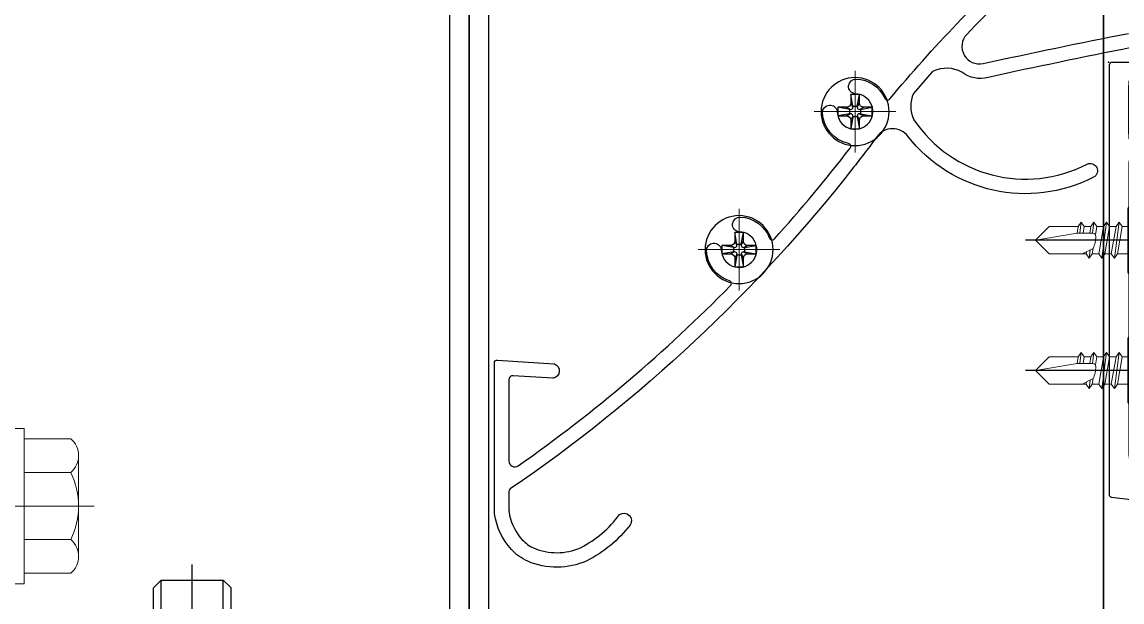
# Model space of a CAD drawing. Header units: millimetres. Extents: x 652937 to 1670132, y 1473552 to 2851037.
# Drawn here: x 720543.4 to 720656.6, y 1522696.2 to 1522756 of the extents above; entities that cross this region are included whole.
import ezdxf

# ---------------------------------------------------------------- set-up
doc = ezdxf.new("R2010")
doc.units = ezdxf.units.MM
doc.set_wipeout_variables(frame=1)
doc.linetypes.add('CENTER', pattern=[50.800000000000004, 31.75, -6.35, 6.35, -6.35])
doc.linetypes.add('HIDDEN', pattern=[0.375, 0.25, -0.125])
doc.layers.add('000 - STRUCTURE_STEEL_ACCESORIES_DEF_SUB', color=7, linetype='Continuous', plot=False)
doc.layers.add('010 - ASPG_EXTR_DEF_SUB', color=7, linetype='Continuous', plot=False)
for name, color, linetype in [('000 - STRUCTURE_STEEL_ACCESORIES_SUB_COLOR_3', 7, 'Continuous'), ('010 - ASPG_ACCESSORIES_HATCH_', 7, 'Continuous'), ('010 - ASPG_ACCESSORIES_MAIN_COLOR_1', 7, 'Continuous'), ('010 - ASPG_ACCESSORIES_SUB_COLOR_1', 7, 'Continuous'), ('010 - ASPG_EXTR_MAIN_COLOR_2', 7, 'Continuous'), ('010 - ASPG_FRAMING_MAIN_COLOR_2', 7, 'Continuous'), ('010 - ASPG_FRAMING_SUB_COLOR_2', 7, 'Continuous'), ('010 - ASPG_FRAMING_WIPEOUT_', 7, 'Continuous'), ('BOLT & SCREW', 7, 'Continuous'), ('Center Line', 7, 'CENTER'), ('tube-stopper', 7, 'Continuous')]:
    doc.layers.add(name, color=color, linetype=linetype)
for name, color, linetype, lineweight in [('12-GRID', 7, 'CENTER', 13), ('9-SCREW', 7, 'Continuous', 9), ('SCREW', 7, 'Continuous', 5)]:
    doc.layers.add(name, color=color, linetype=linetype, lineweight=lineweight)

# ---------------------------------------------------------------- blocks, each defined once
blk = doc.blocks.new('PZG35-9D5')
at = {"layer": 'Center Line', "color": 7}
blk.add_line((1.4210854715202e-14, 3.733653355866409), (1.4210854715202e-14, -10.53404386090006), dxfattribs=at)
at = {"layer": 'SCREW', "color": 7}
for p, q in [((-1.399999999999963, 2.842170943040401e-14), (-1.399999999999963, -1.090192378864657)), ((1.399999999999991, 0), (1.399999999999991, -0.5901923788647139)), ((-1.850000000000009, -1.399999999999977), (1.850000000000037, -0.8999999999999773)), ((-1.850000000000009, -1.399999999999977), (-1.399999999999963, -1.090192378864685)), ((-1.399999999999963, -1.090192378864685), (1.399999999999991, -0.5901923788646855)), ((1.850000000000037, -0.8999999999999773), (1.399999999999991, -0.5901923788646855)), ((1.850000000000037, -0.8999999999999773), (1.399999999999991, -1.209807621135297)), ((-1.850000000000009, -1.399999999999977), (-1.399999999999963, -1.709807621135297)), ((-1.850000000000009, -2.699999999999989), (1.850000000000037, -2.199999999999989)), ((-1.399999999999963, -1.709807621135297), (1.399999999999991, -1.209807621135297)), ((-1.399999999999963, -1.709807621135269), (-1.399999999999963, -2.390192378864697)), ((-1.399999999999963, -2.390192378864697), (1.399999999999991, -1.890192378864697)), ((1.399999999999991, -1.209807621135269), (1.399999999999991, -1.890192378864725)), ((1.850000000000037, -2.199999999999989), (1.399999999999991, -1.890192378864697)), ((1.850000000000037, -2.199999999999989), (1.399999999999991, -2.509807621135309)), ((-1.850000000000009, -2.699999999999989), (-1.399999999999963, -2.390192378864697)), ((-1.850000000000009, -2.699999999999989), (-1.399999999999963, -3.009807621135309)), ((-1.399999999999963, -3.009807621135309), (1.399999999999991, -2.509807621135309)), ((-1.399999999999963, -3.009807621135309), (-1.399999999999963, -3.690192378864708)), ((0.5619885887190463, -3.339837273736322), (1.399999999999991, -3.190192378864708)), ((1.399999999999991, -2.50980762113528), (1.399999999999991, -3.190192378864708)), ((1.850000000000037, -3.5), (1.399999999999991, -3.190192378864708)), ((-1.850000000000009, -4), (-1.399999999999963, -3.690192378864708)), ((-1.850000000000009, -4), (-0.9911470940920566, -3.883938796498938)), ((-1.850000000000009, -4), (-1.399999999999963, -4.30980762113532)), ((-1.399999999999963, -3.690192378864708), (-0.8446989986695002, -3.591031485769975)), ((-1.399999999999963, -4.30980762113532), (-1.184865735341859, -4.271390788160659)), ((-1.399999999999963, -4.309807621135349), (-1.399999999999963, -8.099999999999966)), ((0.7141825614195483, -3.653488843051434), (1.850000000000037, -3.5)), ((0.7141825614195483, -3.932275020881832), (1.399999999999991, -3.80980762113532)), ((0.7141825614195483, -4.612659778611231), (1.399999999999991, -4.49019237886472)), ((1.850000000000037, -3.5), (1.399999999999991, -3.80980762113532)), ((1.399999999999991, -3.809807621135349), (1.399999999999991, -4.490192378864691)), ((1.850000000000037, -4.800000000000011), (1.399999999999991, -4.49019237886472)), ((0.7141825614195483, -4.953488843051389), (1.850000000000037, -4.800000000000011)), ((0.7141825614195483, -5.232275020881843), (1.399999999999991, -5.109807621135332)), ((1.850000000000037, -4.800000000000011), (1.399999999999991, -5.109807621135332)), ((1.399999999999991, -5.109807621135332), (1.399999999999991, -8.099999999999966)), ((1.4210854715202e-14, -9.5), (-1.399999999999963, -8.099999999999966)), ((1.4210854715202e-14, -9.5), (1.399999999999991, -8.099999999999966))]:
    blk.add_line(p, q, dxfattribs=at)
blk.add_lwpolyline([(1.4210854715202e-14, -9.5), (0.7141825614195483, -5.232275020881843), (0.7141825614195483, -3.600899293750615, 0.4176573264866609), (0.4106596181599826, -3.300919979679151, 0.1081021898226624), (-0.8446989986694433, -3.591031485769975), (-1.399999999999991, -4.701675652739141)], format="xyb", dxfattribs=at)
blk = doc.blocks.new('*U9352')
at = {"layer": 'SCREW', "color": 7}
blk.add_lwpolyline([(3.026373332565058, 1.780836269555209, 0.09905967801670053), (0.7999999999999687, 2.546427498927414), (0.7999999999999687, 2.274284095813357), (-0.800000000000054, 2.274284095813357), (-0.800000000000054, 2.546427498927414, 0.09905967801670058), (-3.026373332565143, 1.780836269555209, 0.2665876613401604), (-3.500000000000043, 0.9556546004010897), (-3.500000000000043, 0.1999999999999886, 0.4142135623730938), (-3.300000000000054, 0), (3.299999999999997, 0, 0.4142135623731049), (3.499999999999986, 0.1999999999999886), (3.499999999999957, 0.9556546004010897, 0.2665876613401604)], format="xyb", close=True, dxfattribs=at)
blk.add_blockref('PZG35-9D5', (-1.4210854715202e-14, 0), dxfattribs=at)
blk = doc.blocks.new('*U9355')
at = {"color": 7}
blk.add_point((0, 0), dxfattribs=at)
at = {"layer": '010 - ASPG_ACCESSORIES_MAIN_COLOR_1', "color": 7}
blk.add_lwpolyline([(-39.69999999902211, -0.5999999995172398, 0.4142135623731156), (-39.99999999883585, -0.8999999995638059), (-39.99999999883585, -7.366962144914214, 0.5773502691897371), (-39.65044321701862, -7.568778847059366), (-36.64260295056738, -5.832201459393036, 0.7673269879794871), (-36.78520590183325, -5.299999999645297), (-37.89999999874271, -5.299999999645297, -0.4142135623735732), (-38.19999999902211, -4.999999999656938), (-38.19999999902211, -2.799999999587089, -0.4142135623730951), (-37.99999999883585, -2.59999999951724), (-32.18326623388566, -2.59999999951724, -0.3888787318530097), (-31.98402729420923, -2.782568851142787), (-31.8474567013327, -4.343577870872468, 0.3888787318530089), (-31.34935935237445, -4.799999999528882), (-30.29999999911524, -4.799999999528882, 0.4142135623732408), (-29.99999999883585, -4.499999999540523), (-29.99999999883585, -2.899999999505599, -0.4142135623731785), (-29.69999999902211, -2.59999999951724), (0.4107479506637901, -2.59999999951724, -0.3789692262628873), (3.38851808081381, -5.235465979035143), (7.952927200356498, -42.5207682372482, 0.4465929586642906), (11.6177961837966, -45.07649022702281, -0.4898018444424612), (16.07846395508386, -48.68238816667036), (16.06490363762714, -49.36225294566866, -0.1824796859550777), (15.80227640201338, -50.01801436272836, -0.2679491924113072), (15.32539491611533, -50.16829426406803, 1.122114645179816), (15.09990952932276, -52.3421093734276, 0.4050039718497206), (18.0645059288945, -49.40213623346681), (18.07806624681689, -48.72227145435209, 0.4898054953707174), (11.15966573380865, -43.12966807454978, -0.4465970485362636), (9.938031048281118, -42.27776159492242), (4.866356541635469, -0.8481197821154633, 0.3641755342157969), (4.570876519894227, -0.5999999995172398)], format="xyb", close=True, dxfattribs=at)
at = {"layer": '010 - ASPG_EXTR_DEF_SUB', "color": 7}
for p in [(-39.99999999883585, -0.4999999995172402), (43.44495566345738, -76.89999999944341), (43.44495566345738, -77.49999999954052)]:
    blk.add_point(p, dxfattribs=at)
at = {"layer": '010 - ASPG_EXTR_MAIN_COLOR_2', "color": 7}
blk.add_lwpolyline([(11.37409105408005, -48.15170148877115), (11.47245816211216, -47.43577758665815), (12.17779493960552, -47.55667202338264), (12.29266474000178, -46.78670596401826, -0.5355375090189683), (14.1918134491425, -49.16870282323253, 0.9915718169393263), (15.66379558271728, -49.57599316951273, 1.157025413028558), (8.792231505503878, -48.77291728999153, -0.6885576205791355), (8.274611146422103, -48.98797988444021), (-17.14292736421339, -22.16859813180672), (-32.34153279638849, -6.131750148785431), (-32.34153279638849, -2.899999981694054, 0.4143115081626392), (-32.64163311407901, -2.59999999951724), (-37.54163311352022, -2.59999999951724, 0.4141156188887998), (-37.84153278893791, -2.899999981635847), (-37.84153278893791, -4.299999988411218, 0.4142135623731781), (-37.54153279098682, -4.599999986478724), (-35.98884801496752, -4.599999986478724, -0.205894629290155), (-35.77110154624097, -4.693635078269653), (33.22969053988345, -77.49999999954052), (43.14495566324331, -77.49999999954052, 0.6681786376628355), (43.35708769806661, -76.98786796536915), (40.5215537941549, -74.1523340573247, 0.6681786381757795), (40.00942175951786, -74.36446609156592), (40.00942175951786, -75.99999999802712), (33.87471885257401, -75.99999999802712), (11.86384030175395, -52.7751643466243, -0.5583539238224016), (12.08261241135187, -51.95244935475676, 0.7662751832817146), (12.03674733010121, -50.39291741001107, -0.4385828234445206), (10.70630855322815, -48.05207626283555)], format="xyb", close=True, dxfattribs=at)
at = {"layer": 'SCREW', "color": 7, "rotation": 180}
for p in [(-21.64901723782532, -2.499999999924694), (-8.237076249206439, -2.499999999924694)]:
    blk.add_blockref('*U9352', p, dxfattribs=at)
blk = doc.blocks.new('*U6677')
at = {"color": 7}
blk.add_wipeout([(1400.000000002975, 4.000000001486114), (60.00000000297587, 3.9999999999995453), (60.00000000297587, 69.2999999999995), (1400.000000002975, 69.30000000148607)], dxfattribs=at).dxf.layer = '010 - ASPG_FRAMING_WIPEOUT_'
at = {"layer": '010 - ASPG_FRAMING_MAIN_COLOR_2', "color": 7}
blk.add_lwpolyline([(1370.00000000414, 69.30000000148661), (90.00000000181171, 69.3), (90.00000000181171, 6), (1370.00000000414, 6.000000001486619)], close=True, dxfattribs=at)
at = {"layer": '010 - ASPG_FRAMING_SUB_COLOR_2', "color": 7}
for points in [[(1400.000000002976, 4.000000001486619), (60.00000000297587, 4), (60.00000000297587, 69.3), (1400.000000002976, 69.30000000148661)], [(60.00000000297587, 2.000000000715772), (60.00000000297587, 4), (1400.000000002976, 4.000000001486619), (1400.000000002976, 2.000000002202391)]]:
    blk.add_lwpolyline(points, close=True, dxfattribs=at)
at = {"color": 7, "xscale": -1, "rotation": 180}
for p in [(1261.770309460117, 69.3), (1326.770309460117, 69.3)]:
    blk.add_blockref('*U9355', p, dxfattribs=at)
blk = doc.blocks.new('*U9351')
at = {"layer": '12-GRID', "color": 7, "linetype": 'CENTER'}
for p, q in [((5.684341886080801e-14, -6.200000000000029), (5.684341886080801e-14, 2.200000000000029)), ((-4.199999999999973, -2), (4.200000000000085, -2))]:
    blk.add_line(p, q, dxfattribs=at)
at = {"layer": 'BOLT & SCREW', "color": 7}
for p, q in [((-0.2288719817826677, -1.446462371730204), (-0.4418749999998197, -0.2325000000002947)), ((-0.2288719817826677, -1.542256036434869), (-0.4418749999998197, -1.116250000000048)), ((0.2288719817822642, -1.446462371730562), (0.4418749999996946, -0.2324999999999764)), ((0.2288719817822642, -1.542256036434869), (0.4418749999996946, -1.116250000000048)), ((-0.553537628269381, -1.771128018217196), (-1.767499999999847, -1.558125000000442)), ((-0.553537628269381, -2.228871981782805), (-1.767500000000483, -2.441875000000354)), ((-0.4577439635652332, -1.771128018217196), (-0.8837500000000146, -1.558125000000442)), ((-0.4577439635652332, -2.228871981782805), (-0.8837500000000146, -2.441875000000354)), ((0.4577439635647103, -1.771128018217196), (0.8837499999994917, -1.558125000000442)), ((0.4577439635647103, -2.228871981782805), (0.8837500000001283, -2.441874999999877)), ((0.5535376282692559, -1.771128018217196), (1.767500000000001, -1.558125000000124)), ((0.5535376282692559, -2.228871981782805), (1.767500000000001, -2.441874999999877)), ((-0.2288719817826677, -2.457743963565131), (-0.4418749999998197, -2.883750000000271)), ((-0.2288719817821107, -2.553537628269438), (-0.4418749999998197, -3.767500000000023)), ((0.4418749999996946, -2.883750000000271), (0.2288719817829008, -2.457743963565131)), ((0.2288719817829008, -2.553537628269438), (0.4418749999999732, -3.767500000000023))]:
    blk.add_line(p, q, dxfattribs=at)
for points in [[(-1.767500000000006, -1.558125000000442), (-0.8837500000001342, -1.558125000000442, 0.4142135623730394), (-0.4418749999998197, -1.116250000000048), (-0.4418749999998197, -0.2325000000002947), (0.4418749999996946, -0.2324999999999764), (0.4418749999996946, -1.116250000000048, 0.4142135623731505), (0.8837500000000089, -1.558125000000442), (1.76750000000012, -1.558125000000124), (1.76750000000012, -2.441874999999877), (0.8837500000000089, -2.441874999999877, 0.414213562373095), (0.4418749999996946, -2.883750000000271), (0.4418749999999732, -3.767500000000023), (-0.4418749999998197, -3.767500000000023), (-0.4418749999998197, -2.883750000000271, 0.4142135623730397), (-0.8837500000001342, -2.441875000000354), (-1.767500000000483, -2.441875000000354)], [(0.2288719817829008, -2.457743963565131, -0.414213562373095), (0.4577439635645909, -2.228871981782805), (0.5535376282692559, -2.228871981782805), (0.5535376282692559, -1.771128018217196), (0.4577439635645909, -1.771128018217196, -0.4142135623730951), (0.228871981782105, -1.542256036434869), (0.228871981782105, -1.446462371730562), (-0.2288719817826677, -1.446462371730204), (-0.2288719817826677, -1.542256036434869, -0.4142135623730951), (-0.4577439635649944, -1.771128018217196), (-0.553537628269381, -1.771128018217196), (-0.553537628269381, -2.228871981782805), (-0.4577439635649944, -2.228871981782805, -0.4142135623730951), (-0.2288719817826677, -2.457743963565131), (-0.2288719817822698, -2.553537628269438), (0.2288719817829008, -2.553537628269438)]]:
    blk.add_lwpolyline(points, format="xyb", close=True, dxfattribs=at)
blk.add_circle((5.684341886080801e-14, -2), 3.5, dxfattribs=at)
blk = doc.blocks.new('*U8556')
at = {"layer": '010 - ASPG_EXTR_MAIN_COLOR_2', "color": 7}
for points in [[(1159.803354519885, 14.29476617463681, -0.01499848524836865), (1166.920564806089, 21.45455419168158, -0.7383485292466446), (1169.917139344383, 19.76412730292233, 0.004917316774645771), (1166.806699985173, 4.803864106194141, 0.2636109069979271)], [(1168.278225447517, 4.512981288375357, -0.004854851929905817), (1171.34138361644, 19.25507699978354, 0.2339601468136614), (1170.815442486666, 21.9548734380007, -0.2408104543272742), (1170.710313410033, 24.90310810664252, -0.1041570884704408), (1170.784604869317, 25.00194829796257), (1172.99301963998, 26.93374890840661, -0.2290212912668875), (1175.700679264031, 26.88725557004383, -0.3817208427142056), (1180.273619593587, 9.06909841736362, 0.9773819303748196), (1181.620311295614, 8.407760736190738, 0.3611050424324235), (1177.408162182663, 27.50327562535696, -0.4961260631527202), (1177.442922529299, 30.68812541722602, 0.003188108562510474), (1179.055809630081, 31.90200527397266, -0.00282652430436861), (1180.561955856625, 33.06505110441523, 0.07704788012868193), (1213.74152756203, 68.43644483807313, -0.2476739044870795), (1213.989188615698, 68.56714037119693), (1215.984089381993, 68.56714037119693, -0.04413111325910057), (1216.472824816126, 68.50458020211246, -0.1258462906385483), (1218.963676901069, 67.206422381809, -0.09885145914925667), (1219.817340067122, 66.03380806517836, -0.2058282691334744), (1219.793666421436, 61.20460651099731, -0.1151163694662807), (1216.368324128445, 57.18072180555484, 0.822373071447778), (1217.455046290532, 56.10392398614951, 0.109184526549196), (1221.148600934073, 60.55948756868767, 0.2083234795678962), (1221.189426846337, 66.64026457485326, 0.1005277992320483), (1219.972309139092, 68.31671042159016, 0.1451157280627245), (1216.292309131008, 70.06714037125514), (1200.758774927817, 70.06714037125514, 0.4336592857269459), (1200.459426756948, 69.74737493490849), (1200.841377865057, 63.96271307481967, 0.0820690263538202), (1200.86365129333, 63.86745857011576, 0.7206537881255028), (1202.329086504877, 63.97254170018297, 0.07922428198988747), (1202.337783531286, 64.0666167050442), (1202.068773226347, 68.14078645612628, -0.4336592857264138), (1202.467904121149, 68.56714037119693), (1210.861192987766, 68.56714037125514, -0.6073848710044985), (1211.352110221051, 67.62217621302281, -0.04582868044492008), (1192.783822288737, 45.76076047344415, -0.5604921351226578), (1192.287505356129, 45.88571992109812, 0.3178599151680848), (1189.211911419872, 48.23749049503405, 0.9532878111822051), (1189.082072678953, 46.71593409544604, -2.423003988231831), (1187.258069522213, 44.89173717523974, 0.9523147976297285), (1185.736344682053, 44.76348824823091, 0.3008214087947553), (1187.889874737244, 41.7552902542013, -0.5604921351218277), (1187.983518406749, 41.25212405483055, -0.01942473842078824), (1178.623925091699, 33.46052617033294, -0.5525007933269362), (1178.147498584818, 33.63667257963263, 0.3444609008774969), (1174.989498805255, 36.29767865973574, 0.9520149233436535), (1174.86157765612, 34.77593409544372, -2.42318646531747), (1173.037574998569, 32.95193143754315, 0.9520149233867892), (1171.515830433927, 32.82401028869955, 0.2853998218446234), (1173.493024077732, 29.8885144825401, -0.5533776808031501), (1173.562908510212, 29.38496566232809, 0.03067395406819984), (1158.463012880646, 15.05729964533404, 0.4171002255848137)]]:
    blk.add_lwpolyline(points, format="xyb", dxfattribs=at)
at = {"color": 7, "rotation": 179.999999999989}
for p in [(1189.086863745004, 42.88714037120391), (1174.866368722636, 30.94714037120158)]:
    blk.add_blockref('*U9351', p, dxfattribs=at)
blk = doc.blocks.new('W-1-PP18-ST_ENT3_REV02_20260413-054934_PP18_ENT3_ASPG_MAIN_PL')
at = {"color": 7, "rotation": 270}
blk.add_blockref('*U6677', (20258, -574), dxfattribs=at)
at = {"color": 7, "xscale": -1, "rotation": 90}
blk.add_blockref('*U8556', (20334.6669621449, -691.0033473158255), dxfattribs=at)
blk = doc.blocks.new('*U8431')
at = {"layer": '12-GRID', "color": 7, "linetype": 'CENTER'}
blk.add_line((0, 6.142561988594025), (0, -18.19999999999891), dxfattribs=at)
at = {"layer": 'BOLT & SCREW', "color": 7}
for p, q in [((-4.170000000000073, 5.049999999999272), (-4.170000000000073, 1.200000000000728)), ((3.127500000000509, 5.450000000000728), (-3.127500000000509, 5.450000000000728)), ((-2.084999999999127, 5.049999999999272), (-2.084999999999127, 1.200000000000728)), ((2.084999999999127, 5.049999999999272), (2.084999999999127, 1.200000000000728)), ((4.170000000000073, 5.049999999999272), (4.170000000000073, 1.200000000000728)), ((-5.200000000000728, 0.8500000000003638), (-4.170000000000073, 1.200000000000728)), ((4.170000000000073, 1.200000000000728), (-4.170000000000073, 1.200000000000728)), ((-2.57630675031578, 0.8500000000003638), (-2.084999999999127, 1.200000000000728)), ((2.44630675031658, 0.8500000000003638), (2.084999999999127, 1.200000000000728)), ((5.200000000000728, 0.8500000000003638), (4.170000000000073, 1.200000000000728)), ((-5.5, 0.5499999999992724), (-5.5, 0)), ((5.5, 0), (-5.5, 0)), ((5.200000000000728, 0.8500000000003638), (-5.200000000000728, 0.8500000000003638)), ((-2.084999999999127, -1.547816335794778), (-2.084999999999127, 0)), ((2.084999999999013, -1.047816335789321), (2.084999999999127, 0)), ((5.5, 0.5499999999992724), (5.5, 0)), ((-2.084999999999127, -1.547816335789321), (2.084999999999127, -1.047816335789321)), ((2.729999999999563, -1.399999999995998), (2.084999999999127, -1.047816335789321)), ((-2.729999999999563, -1.899999999995998), (2.729999999999563, -1.399999999995998)), ((-2.729999999999563, -1.899999999995998), (-2.084999999999127, -1.547816335789321)), ((-2.729999999999563, -1.899999999995998), (-2.084999999999127, -2.252183664200857)), ((-2.084999999999127, -2.252183664200857), (2.084999999999127, -1.752183664200857)), ((-2.084999999999013, -3.347816335790412), (-2.084999999999127, -2.252183664206314)), ((2.729999999999563, -1.399999999995998), (2.084999999999127, -1.752183664200857)), ((2.084999999999013, -2.847816335790412), (2.0849999999989, -1.752183664201084)), ((-2.729999999999563, -3.69999999999709), (2.729999999999563, -3.19999999999709)), ((-2.729999999999563, -3.69999999999709), (-2.084999999999127, -3.347816335790412)), ((-2.084999999999127, -3.347816335790412), (2.084999999999127, -2.847816335790412)), ((2.729999999999563, -3.19999999999709), (2.084999999999127, -2.847816335790412)), ((2.729999999999563, -3.19999999999709), (2.084999999999127, -3.552183664201948)), ((-2.729999999999563, -3.69999999999709), (-2.084999999999127, -4.052183664201948)), ((-2.084999999999127, -4.052183664201948), (2.084999999999127, -3.552183664201948)), ((-2.0849999999989, -5.147816335791504), (-2.084999999999013, -4.052183664201948)), ((2.084999999999241, -4.647816335791504), (2.084999999999241, -3.552183664201948)), ((-2.729999999999563, -5.499999999998181), (2.729999999999563, -4.999999999998181)), ((-2.729999999999563, -5.499999999998181), (2.729999999999563, -4.999999999998181)), ((-2.729999999999563, -5.499999999998181), (-2.084999999999127, -5.147816335791504)), ((-2.729999999999563, -5.499999999998181), (-2.084999999999127, -5.147816335791504)), ((-2.729999999999563, -5.499999999998181), (-2.084999999999127, -5.852183664203039)), ((-2.729999999999563, -5.499999999998181), (-2.084999999999127, -5.852183664203039)), ((-2.084999999999127, -5.147816335791504), (2.084999999999127, -4.647816335791504)), ((-2.084999999999127, -5.147816335791504), (2.084999999999127, -4.647816335791504)), ((-2.084999999999127, -5.852183664203039), (2.084999999999127, -5.352183664203039)), ((-2.084999999999127, -5.852183664203039), (2.084999999999127, -5.352183664203039)), ((2.729999999999563, -4.999999999998181), (2.084999999999127, -4.647816335791504)), ((2.729999999999563, -4.999999999998181), (2.084999999999127, -4.647816335791504)), ((2.729999999999563, -4.999999999998181), (2.084999999999127, -5.352183664203039)), ((2.729999999999563, -4.999999999998181), (2.084999999999127, -5.352183664203039)), ((2.084999999999127, -6.447816335792595), (2.084999999999127, -5.352183664203039)), ((2.084999999999127, -6.447816335792595), (2.084999999999241, -5.352183664203039)), ((-2.084999999999127, -6.947816335792595), (-2.0849999999989, -5.852183664203039)), ((-2.084999999999127, -6.947816335792595), (-2.084999999999127, -5.852183664203039)), ((-2.084999999999127, -6.947816335792595), (2.084999999999127, -6.447816335792595)), ((2.729999999999563, -6.799999999999272), (2.084999999999127, -6.447816335792595)), ((-2.729999999999563, -7.299999999999272), (2.729999999999563, -6.799999999999272)), ((-2.729999999999563, -7.299999999999272), (-2.084999999999127, -6.947816335792595)), ((-2.729999999999563, -7.299999999999272), (-2.084999999999127, -7.652183664204131)), ((-2.084999999999127, -7.652183664204131), (2.084999999999127, -7.152183664204131)), ((-2.084999999999127, -8.747816335793686), (-2.084999999999127, -7.652183664204131)), ((2.729999999999563, -6.799999999999272), (2.084999999999127, -7.152183664204131)), ((2.084999999999127, -8.247816335793686), (2.084999999999127, -7.152183664204131)), ((-2.729999999999563, -9.099999999998545), (-2.084999999999127, -8.747816335793686)), ((-2.729999999999563, -9.099999999998545), (-1.568355612604137, -8.982641209644498)), ((-2.084999999999127, -8.747816335793686), (-1.064489079482883, -8.605286877620529)), ((0.4333070988686814, -8.43729858455481), (2.084999999999127, -8.247816335793686)), ((0.7141825614198751, -8.775605983184505), (2.729999999999563, -8.599999999998545)), ((0.7141825614198751, -9.102437496409038), (2.084999999999127, -8.952183664205222)), ((2.729999999999563, -8.599999999998545), (2.084999999999127, -8.247816335793686)), ((2.729999999999563, -8.599999999998545), (2.084999999999127, -8.952183664205222)), ((2.084999999999127, -10.04781633579296), (2.084999999999127, -8.952183664205222)), ((-2.729999999999563, -9.099999999998545), (-2.084999999999127, -9.452183664205222)), ((-2.084999999999127, -9.452183664205222), (-1.629698446698967, -9.388594061787444)), ((-2.084999999999127, -10.54781633579296), (-2.084999999999127, -9.452183664205222)), ((0.7141825614198751, -10.20507654483481), (2.084999999999127, -10.04781633579296)), ((2.729999999999563, -10.39999999999964), (2.084999999999127, -10.04781633579296)), ((-2.729999999999563, -10.89999999999964), (-2.084999999999127, -10.54781633579296)), ((-2.729999999999563, -10.89999999999964), (-1.844567201240352, -10.81054635710279)), ((-2.729999999999563, -10.89999999999964), (-2.084999999999127, -11.25218366420449)), ((-2.084999999999127, -10.54781633579296), (-1.798826981090315, -10.50784803706301)), ((-2.084999999999127, -11.25218366420449), (-1.907557413303948, -11.22740118002912)), ((-2.084999999999127, -12.40167565273805), (-2.084999999999127, -11.25218366420449)), ((0.7141825614198751, -10.57560598318378), (2.729999999999563, -10.39999999999964)), ((0.7141825614198751, -10.90243749640831), (2.084999999999127, -10.75218366420449)), ((2.729999999999563, -10.39999999999964), (2.084999999999127, -10.75218366420449)), ((2.084999999999127, -10.75218366420449), (2.084999999999127, -15.59999999999854)), ((-2.084999999999127, -12.40167565273805), (-2.084999999999127, -15.59999999999854)), ((0, -17.19999999999891), (-2.084999999999127, -15.59999999999854)), ((0, -17.19999999999891), (2.084999999999127, -15.59999999999854))]:
    blk.add_line(p, q, dxfattribs=at)
blk.add_lwpolyline([(0, -17.19999999999891), (0.7141825614198751, -11.45704931750151), (0.7141825614198751, -8.736688384093213, 0.4176573264866609), (0.4106596181591158, -8.436709070021607, 0.07099332720072511), (-1.529698998669119, -8.726820576112004), (-2.084999999999127, -12.40167565273805)], format="xyb", dxfattribs=at)
for centre, radius, start, end in [((-3.127500000000509, 3.891492187500262), 1.55850781249987, 48.01707852331997, 131.98292147668), ((0, -0.1840312499989523), 5.634031249999114, 68.2799117114248, 111.7200882885752), ((3.127500000000509, 3.891492187500262), 1.558507812499965, 48.01707852331997, 131.98292147668), ((-5.200000000000728, 0.5499999999992724), 0.3, 90, 180), ((5.200000000000728, 0.5499999999992724), 0.3, 0, 90)]:
    blk.add_arc(centre, radius, start, end, dxfattribs=at)
blk = doc.blocks.new('G$C7D677D58')
at = {"layer": 'tube-stopper'}
h = blk.add_hatch(dxfattribs=at)
h.set_pattern_fill('ANSI35', scale=0.02, angle=280.6768409131589, style=0)
h.set_pattern_definition([(145.6768409131589, (67.45353497568851, -13.09426057516771), (0.00281929956869494, 0.00412935224241727), []), (145.6768409131589, (67.45006064978782, -13.09491560150343), (0.00281929956869494, 0.00412935224241727), [0.006249999999999968, -0.001249999999999992, 0, -0.001249999999999992])])
h.paths.add_polyline_path([(0.02989179726182556, 0.01545000000078289), (0.02447319464567954, 0.01545000000078289), (0.02447319464567954, 0.0005500000004303729), (0.02989179726182556, 0.0005500000004303729)])
at = {"layer": '000 - STRUCTURE_STEEL_ACCESORIES_DEF_SUB', "color": 7, "ltscale": 0.1}
blk.add_line((0.03829179726176335, 0.007999999999924512), (0, 0.007999999999924512, -2.806346833239134e-06), dxfattribs=at)
at = {"layer": '000 - STRUCTURE_STEEL_ACCESORIES_SUB_COLOR_3', "color": 7}
for p, q in [((0.01327319464712673, 0, -2.806346833239134e-06), (0.01327319464712673, 0.01599999999996271, -2.806346833239134e-06)), ((0.01327319464712673, 0.01599999999996271, -2.806346833239134e-06), (0.01447319464705288, 0.01599999999996271, -2.806346833239134e-06)), ((0.01447319464705288, 0.01599999999996271, -2.806346833239134e-06), (0.01447319464705288, 0, -2.806346833239134e-06)), ((0.02989179726182556, 0), (0.02989179726182556, 0.01599999999996271)), ((0.02989179726182556, 0.01599999999996271), (0.03109179726175171, 0.01599999999996271)), ((0.03109179726175171, 0.01599999999996271), (0.03109179726175171, 0)), ((0.01247319464710017, 0.01492820323028354, -2.806346833239134e-06), (0.007673194646940829, 0.01492820323028354, -2.806346833239134e-06)), ((0.03109179726175171, 0.001071796769679167), (0.03109179726175171, 0.01492820323028354)), ((0.03589179726191105, 0.01492820323028354), (0.03109179726175171, 0.01492820323028354)), ((0.006873194647141645, 0.002803847577297347, -2.806346833239134e-06), (0.006873194647141645, 0.01319615242266536, -2.806346833239134e-06)), ((0.01327319464712673, 0.002803847577297347, -2.806346833239134e-06), (0.01327319464712673, 0.01319615242266536, -2.806346833239134e-06)), ((0.03669179726193761, 0.002803847577297347), (0.03669179726193761, 0.01319615242266536)), ((0.002400000000079672, 0.01199999999994361, -2.806346833239134e-06), (0.001600000000053114, 0.01119999999991705, -2.806346833239134e-06)), ((0.006873194647141645, 0.01199999999994361, -2.806346833239134e-06), (0.002400000000079672, 0.01199999999994361, -2.806346833239134e-06)), ((0.01247319464710017, 0.01146410161504718, -2.806346833239134e-06), (0.007673194646940829, 0.01146410161504718, -2.806346833239134e-06)), ((0.03589179726191105, 0.01146410161504718), (0.03109179726175171, 0.01146410161504718)), ((0.001600000000053114, 0.00479999999993197, -2.806346833239134e-06), (0.001600000000053114, 0.01119999999991705, -2.806346833239134e-06)), ((0.006873194647141645, 0.01119999999991705, -2.806346833239134e-06), (0.001600000000053114, 0.01119999999991705, -2.806346833239134e-06)), ((0.006873194647141645, 0.00479999999993197, -2.806346833239134e-06), (0.001600000000053114, 0.00479999999993197, -2.806346833239134e-06)), ((0.002400000000079672, 0.003999999999905413, -2.806346833239134e-06), (0.001600000000053114, 0.00479999999993197, -2.806346833239134e-06)), ((0.01247319464710017, 0.00453589838480184, -2.806346833239134e-06), (0.007673194646940829, 0.00453589838480184, -2.806346833239134e-06)), ((0.03589179726191105, 0.00453589838480184), (0.03109179726175171, 0.00453589838480184)), ((0.006873194647141645, 0.003999999999905413, -2.806346833239134e-06), (0.002400000000079672, 0.003999999999905413, -2.806346833239134e-06)), ((0.01247319464710017, 0.001071796769679167, -2.806346833239134e-06), (0.007673194646940829, 0.001071796769679167, -2.806346833239134e-06)), ((0.01447319464705288, 0, -2.806346833239134e-06), (0.01327319464712673, 0, -2.806346833239134e-06)), ((0.03109179726175171, 0), (0.02989179726182556, 0)), ((0.03589179726191105, 0.001071796769679167), (0.03109179726175171, 0.001071796769679167))]:
    blk.add_line(p, q, dxfattribs=at)
at = {"layer": '000 - STRUCTURE_STEEL_ACCESORIES_SUB_COLOR_3', "color": 7, "linetype": 'HIDDEN'}
for p, q in [((0.02989179726182556, 0.01199999999994361), (0.01447319464705288, 0.01199999999994361, -2.806346833239134e-06)), ((0.02989179726182556, 0.01119999999991705), (0.01447319464705288, 0.01119999999991705, -2.806346833239134e-06)), ((0.02989179726182556, 0.00479999999993197), (0.01447319464705288, 0.00479999999993197, -2.806346833239134e-06)), ((0.02989179726182556, 0.003999999999905413), (0.01447319464705288, 0.003999999999905413, -2.806346833239134e-06))]:
    blk.add_line(p, q, dxfattribs=at)
at = {"layer": '000 - STRUCTURE_STEEL_ACCESORIES_SUB_COLOR_3', "color": 7, "elevation": -2.806346833239134e-06}
for points in [[(0.007673194646940829, 0.01492820323028354, 0.4618802153516978), (0.007673194646940829, 0.01146410161504718, 0.2309401076757868), (0.007673194646940829, 0.00453589838480184, 0.461880215351701), (0.007673194646940829, 0.001071796769679167)], [(0.01247319464710017, 0.01492820323028354, -0.4618802153516978), (0.01247319464710017, 0.01146410161504718, -0.2309401076757868), (0.01247319464710017, 0.00453589838480184, -0.461880215351701), (0.01247319464710017, 0.001071796769679167)], [(0.03589179726191105, 0.01492820323028354, -0.4618802153516978), (0.03589179726191105, 0.01146410161504718, -0.2309401076757868), (0.03589179726191105, 0.00453589838480184, -0.4618802153517009), (0.03589179726191105, 0.001071796769679167)]]:
    blk.add_lwpolyline(points, format="xyb", dxfattribs=at)
at = {"layer": 'tube-stopper', "color": 7}
blk.add_lwpolyline([(0.02989179726182556, 0.01545000000078289), (0.02447319464567954, 0.01545000000078289), (0.02447319464567954, 0.0005500000004303729), (0.02989179726182556, 0.0005500000004303729)], close=True, dxfattribs=at)
blk = doc.blocks.new('G$CF155826C')
at = {"layer": '12-GRID', "color": 7, "ltscale": 0.1}
blk.add_line((0, 0.007999999999924512), (0.03829179726176335, 0.007999999999924512, -2.806346833239134e-06), dxfattribs=at)
at = {"layer": '9-SCREW', "color": 7}
for p, q in [((0.007200000000011642, 0.01599999999996271), (0.007200000000011642, 0)), ((0.00839999999993779, 0.01599999999996271), (0.007200000000011642, 0.01599999999996271)), ((0.00839999999993779, 0), (0.00839999999993779, 0.01599999999996271)), ((0.02381860261471047, 0.01599999999996271, -2.806346833239134e-06), (0.02381860261471047, 0, -2.806346833239134e-06)), ((0.02501860261463662, 0.01599999999996271, -2.806346833239134e-06), (0.02381860261471047, 0.01599999999996271, -2.806346833239134e-06)), ((0.02501860261463662, 0, -2.806346833239134e-06), (0.02501860261463662, 0.01599999999996271, -2.806346833239134e-06)), ((0.002399999999852298, 0.01492820323028354), (0.007200000000011642, 0.01492820323028354)), ((0.007200000000011642, 0.001071796769679167), (0.007200000000011642, 0.01492820323028354)), ((0.02581860261466318, 0.01492820323028354, -2.806346833239134e-06), (0.03061860261482252, 0.01492820323028354, -2.806346833239134e-06)), ((0.001599999999825741, 0.002803847577297347), (0.001599999999825741, 0.01319615242266536)), ((0.02501860261463662, 0.002803847577297347, -2.806346833239134e-06), (0.02501860261463662, 0.01319615242266536, -2.806346833239134e-06)), ((0.0314186026146217, 0.002803847577297347, -2.806346833239134e-06), (0.0314186026146217, 0.01319615242266536, -2.806346833239134e-06)), ((0.002399999999852298, 0.01146410161504718), (0.007200000000011642, 0.01146410161504718)), ((0.02581860261466318, 0.01146410161504718, -2.806346833239134e-06), (0.03061860261482252, 0.01146410161504718, -2.806346833239134e-06)), ((0.0314186026146217, 0.01199999999994361, -2.806346833239134e-06), (0.03589179726168368, 0.01199999999994361, -2.806346833239134e-06)), ((0.03589179726168368, 0.01199999999994361, -2.806346833239134e-06), (0.03669179726171024, 0.01119999999991705, -2.806346833239134e-06)), ((0.0314186026146217, 0.01119999999991705, -2.806346833239134e-06), (0.03669179726171024, 0.01119999999991705, -2.806346833239134e-06)), ((0.03669179726171024, 0.00479999999993197, -2.806346833239134e-06), (0.03669179726171024, 0.01119999999991705, -2.806346833239134e-06)), ((0.002399999999852298, 0.00453589838480184), (0.007200000000011642, 0.00453589838480184)), ((0.02581860261466318, 0.00453589838480184, -2.806346833239134e-06), (0.03061860261482252, 0.00453589838480184, -2.806346833239134e-06)), ((0.0314186026146217, 0.00479999999993197, -2.806346833239134e-06), (0.03669179726171024, 0.00479999999993197, -2.806346833239134e-06)), ((0.03589179726168368, 0.003999999999905413, -2.806346833239134e-06), (0.03669179726171024, 0.00479999999993197, -2.806346833239134e-06)), ((0.0314186026146217, 0.003999999999905413, -2.806346833239134e-06), (0.03589179726168368, 0.003999999999905413, -2.806346833239134e-06)), ((0.002399999999852298, 0.001071796769679167), (0.007200000000011642, 0.001071796769679167)), ((0.007200000000011642, 0), (0.00839999999993779, 0)), ((0.02381860261471047, 0, -2.806346833239134e-06), (0.02501860261463662, 0, -2.806346833239134e-06)), ((0.02581860261466318, 0.001071796769679167, -2.806346833239134e-06), (0.03061860261482252, 0.001071796769679167, -2.806346833239134e-06))]:
    blk.add_line(p, q, dxfattribs=at)
at = {"layer": '9-SCREW', "color": 7, "linetype": 'HIDDEN'}
for p, q in [((0.00839999999993779, 0.01199999999994361), (0.02381860261471047, 0.01199999999994361, -2.806346833239134e-06)), ((0.00839999999993779, 0.01119999999991705), (0.02381860261471047, 0.01119999999991705, -2.806346833239134e-06)), ((0.00839999999993779, 0.00479999999993197), (0.02381860261471047, 0.00479999999993197, -2.806346833239134e-06)), ((0.00839999999993779, 0.003999999999905413), (0.02381860261471047, 0.003999999999905413, -2.806346833239134e-06))]:
    blk.add_line(p, q, dxfattribs=at)
at = {"layer": '9-SCREW', "color": 7, "elevation": -2.806346833239134e-06}
for points in [[(0.002399999999852298, 0.01492820323028354, 0.4618802153516978), (0.002399999999852298, 0.01146410161504718, 0.2309401076757868), (0.002399999999852298, 0.00453589838480184, 0.4618802153517009), (0.002399999999852298, 0.001071796769679167)], [(0.02581860261466318, 0.01492820323028354, 0.4618802153516978), (0.02581860261466318, 0.01146410161504718, 0.2309401076757868), (0.02581860261466318, 0.00453589838480184, 0.461880215351701), (0.02581860261466318, 0.001071796769679167)], [(0.03061860261482252, 0.01492820323028354, -0.4618802153516978), (0.03061860261482252, 0.01146410161504718, -0.2309401076757868), (0.03061860261482252, 0.00453589838480184, -0.461880215351701), (0.03061860261482252, 0.001071796769679167)]]:
    blk.add_lwpolyline(points, format="xyb", dxfattribs=at)
blk = doc.blocks.new('000_ASPG_TYP_FILES__ASPG_BK_TYPE_1')
at = {"layer": '010 - ASPG_ACCESSORIES_HATCH_'}
h = blk.add_hatch(dxfattribs=at)
h.set_pattern_fill('ANSI32', scale=10, angle=360)
h.set_pattern_definition([(315, (-21437.95921343371, -50286.00325589178), (-2.651650429449554, -2.651650429449553), []), (315, (-21436.19144648369, -50286.00325589178), (-2.651650429449554, -2.651650429449553), [])])
h.paths.add_polyline_path([(2.273743415770468e-10, -31.40024941744377), (3.000000000156434, -31.40024941744377), (3.000000000156433, -50.00000000023283), (0, -50.00000000023283)])
h.paths.add_polyline_path([(0, -2.78305378742516e-10), (11.78062006374603, -2.78305378742516e-10), (11.91500000004453, -0.1825785293985973), (11.91500000004453, -1.247816336041069), (11.27000000019507, -1.60000000033142), (11.91500000004453, -1.952183664621771), (11.91500000004453, -3.000000000321052), (3.000000000156433, -3.000000000321052), (3.000000000156433, -23.40024941740558), (2.273736754432321e-10, -23.40024941740558)])
h.paths.add_polyline_path([(16.08500000020285, -1.452183664519907), (16.73000000005231, -1.100000000229556), (16.08500000020285, -0.7478163361665793), (16.08500000020285, -2.78305378742516e-10), (25.00000000009095, -2.78305378742516e-10), (25.00000000009095, -3.000000000321052), (16.08500000020285, -2.984802567931183)])
at = {"layer": '010 - ASPG_ACCESSORIES_MAIN_COLOR_1', "color": 7}
blk.add_lwpolyline([(25.00000000009095, -2.78305378742516e-10), (0, -2.78305378742516e-10), (0, -50.00000000023283), (3.000000000156433, -50.00000000023283), (3.000000000156433, -3.000000000321052), (25.00000000009095, -3.000000000321052)], close=True, dxfattribs=at)
at = {"layer": '010 - ASPG_ACCESSORIES_SUB_COLOR_1', "color": 7, "elevation": -0.002806346833239131}
for points in [[(0, -2.78305378742516e-10), (11.78062006374603, -2.78305378742516e-10), (11.91500000004453, -0.1825785293985973), (11.91500000004453, -1.247816336041069), (11.27000000019507, -1.60000000033142), (11.91500000004453, -1.952183664621771), (11.91500000004453, -3.000000000321052), (3.000000000156433, -3.000000000321052), (3.000000000156433, -23.40024941740558), (2.273736754432321e-10, -23.40024941740558)], [(16.08500000020285, -1.452183664519907), (16.73000000005231, -1.100000000229556), (16.08500000020285, -0.7478163361665793), (16.08500000020285, -2.78305378742516e-10), (25.00000000009095, -2.78305378742516e-10), (25.00000000009095, -3.000000000321052), (16.08500000020285, -2.984802567931183)], [(2.273736754432321e-10, -31.40024941744377), (3.000000000156433, -31.40024941744377), (3.000000000156433, -50.00000000023283), (0, -50.00000000023283)]]:
    blk.add_lwpolyline(points, close=True, dxfattribs=at)
blk = doc.blocks.new('000_ASPG_TYP_FILES_20260218-041527_ASPG_BK_TYPE_2')
at = {"layer": '010 - ASPG_ACCESSORIES_HATCH_'}
h = blk.add_hatch(dxfattribs=at)
h.set_pattern_fill('ANSI32', scale=10)
h.set_pattern_definition([(45, (-3428.177979928396, 1640.95329417633), (-2.651650429449553, 2.651650429449553), []), (45, (-3426.410212978396, 1640.95329417633), (-2.651650429449553, 2.651650429449553), [])])
h.paths.add_polyline_path([(0, 49.99999999995453), (-4.999999999995453, 49.99999999995453), (-4.999999999995453, 4.999999999995453), (-49.99999999995453, 4.999999999995453), (-49.99999999995453, 0), (0, 0)])
at = {"layer": '010 - ASPG_ACCESSORIES_MAIN_COLOR_1', "color": 7}
blk.add_lwpolyline([(0, 49.99999999995453), (-4.999999999995453, 49.99999999995453), (-4.999999999995453, 4.999999999995453), (-49.99999999995453, 4.999999999995453), (-49.99999999995453, 0), (0, 0)], close=True, dxfattribs=at)
blk = doc.blocks.new('*U8430')
at = {"color": 7, "rotation": 180}
blk.add_blockref('*U8431', (-10.99999999996726, -3.000000000042746, 0.002806346833239138), dxfattribs=at)
at = {"color": 7}
for name, p in [('000_ASPG_TYP_FILES_20260218-041527_ASPG_BK_TYPE_2', (-25.00000000013642, -49.99999999967622, 0.002806346833239131)), ('000_ASPG_TYP_FILES__ASPG_BK_TYPE_1', (-25.00000000009095, 2.78305378742516e-10, 0.002806346833239131))]:
    blk.add_blockref(name, p, dxfattribs=at)
at = {"color": 7, "xscale": 1000, "yscale": 1000, "zscale": 1000}
blk.add_blockref('G$C7D677D58', (-46.47319464580869, -34.50000000042019, 0.002806346833239131), dxfattribs=at)
at = {"color": 7, "xscale": -1000, "yscale": 1000, "zscale": 1000, "rotation": 89.99999999999993}
blk.add_blockref('G$CF155826C', (-44.50000000009095, -36.60000000004766, 0.002806346833239131), dxfattribs=at)

msp = doc.modelspace()

# ---------------------------------------------------------------- block references
at = {"color": 7}
msp.add_blockref('W-1-PP18-ST_ENT3_REV02_20260413-054934_PP18_ENT3_ASPG_MAIN_PL', (700327.4221813822, 1524612.622296095), dxfattribs=at)

# ---------------------------------------------------------------- next in the draw order: block references
at = {"color": 7, "rotation": 270}
msp.add_blockref('*U8430', (720587.4221813844, 1522653.622296095), dxfattribs=at)

doc.saveas('drawing.dxf')
